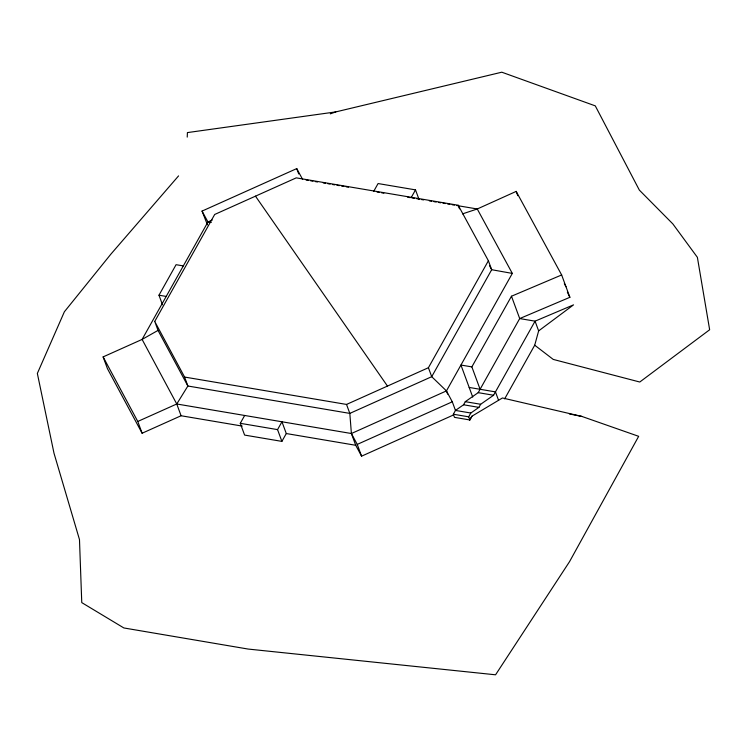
<?xml version="1.0" encoding="UTF-8"?>
<svg xmlns="http://www.w3.org/2000/svg" width="747" height="747" viewBox="0 0 747 747"><rect width="100%" height="100%" fill="white"/><g stroke="black" fill="none" stroke-linecap="round" stroke-linejoin="round"><path stroke-width="1.12" d="M187.226 137.112L187.422 132.593L335.776 111.91L501.797 72.198L595.284 105.869L639.348 190.102L672.87 223.941L697.381 257.323L709.65 329.754L639.777 382.025L553.247 359.419L534.712 345.207L538.643 330.893L535.067 321.163L519.697 318.567L511.48 296.223L561.651 274.961L569.877 297.306L519.697 318.567L478.211 392.651L465.297 401.671L463.56 404.781L455.465 410.43L453.336 414.23L454.493 417.358L469.854 419.963L471.983 416.163L502.442 397.974L581.885 416.434L638.666 436.323L569.559 561.623L495.56 674.802L248.135 649.059L123.862 627.956L81.759 602.605L79.481 539.595L53.999 453.224L37.35 373.435L64.373 311.779L110.883 254.148L178.57 175.89M162.519 304.832L158.98 295.205L176.077 264.69L183.314 265.913M154.732 321.434L214.697 214.464L296.242 177.861L458.191 205.248L488.389 260.75L491.685 269.714L431.719 376.684L349.82 413.399L187.88 386.012L158.028 330.398L154.732 321.434L184.584 377.048L187.88 386.012L176.759 403.987L137.775 421.457L103.123 356.898L142.107 339.418L158.028 330.398M281.89 441.384L277.557 429.618L281.955 421.775L286.288 433.54L281.89 441.384L244.605 435.081L240.273 423.316L244.671 415.472M373.64 191.456L378.075 183.547L415.509 189.878L419.048 199.514M411.074 197.787L415.509 189.878M184.584 377.048L346.524 404.435L428.414 367.72L488.389 260.75M212.213 220.048L207.955 221.962L142.107 339.418L176.759 403.987L351.398 433.521L446.445 390.905L512.321 273.411L477.258 208.983L456.725 205.509M480.097 389.29L471.861 366.889L511.48 296.223M469.854 419.963L468.705 416.826L470.834 413.026L478.92 407.376L480.666 404.267L493.58 395.247L535.067 321.163L573.537 304.86L538.643 330.893M504.655 398.87L534.712 345.207M469.667 419.926L471.983 416.163M561.651 274.961L516.186 191.4L477.258 208.983L462.542 213.866M207.451 224.838L202.045 211.093L296.736 168.598L302.647 179.457M103.123 356.898L107.447 368.663L142.107 433.232L181.082 415.752L242.205 426.089M346.524 404.435L349.82 413.399L351.398 433.521L357.243 444.409L452.29 401.802L455.465 410.43L470.834 413.026M351.398 433.521L355.731 445.287L361.576 456.174L453.448 414.987M330.314 113.861L335.776 111.91M211.308 222.447L207.955 221.962L202.045 211.093M306.083 180.036L308.371 180.419M310.659 180.811L312.956 181.194M315.243 181.586L317.531 181.969M323.255 182.94L325.552 183.323M327.84 183.715L330.127 184.098M332.415 184.49L334.712 184.873M337 185.265L339.287 185.648M341.575 186.04L343.872 186.423M346.16 186.815L348.447 187.198M377.039 192.035L379.308 192.418M381.577 192.801L383.846 193.184M407.666 197.217L409.935 197.6M412.213 197.983L414.501 198.366M416.779 198.758L419.058 199.141M421.345 199.524L423.624 199.916M429.329 200.878L431.617 201.26M433.895 201.653L436.183 202.035M438.461 202.418L440.749 202.81M443.027 203.193L445.305 203.576M447.593 203.968L449.871 204.351M452.159 204.734L454.437 205.126M158.98 295.205L166.207 296.428M471.861 366.889L460.946 365.05L472.72 397.059M469.181 387.441L495.466 391.886L498.557 400.289M478.211 392.651L493.58 395.247M465.297 401.671L480.666 404.267M463.56 404.781L478.92 407.376M453.336 414.23L468.705 416.826M240.273 423.316L277.557 429.618M286.288 433.54L355.731 445.287M512.321 273.411L491.685 269.714L489.49 265.68M569.391 413.959L581.885 416.434M452.29 401.802L446.445 390.905L431.719 376.684L428.414 367.72M255.474 196.162L387.469 386.078M564.312 283.655L565.983 286.727M567.346 292.133L569.877 297.306M516.186 191.4L517.764 195.677M458.191 205.248L459.508 208.833M446.445 390.905L447.621 394.108M296.736 168.598L298.707 173.939M357.243 444.409L361.576 456.174M176.759 403.987L181.082 415.752M137.775 421.457L142.107 433.232"/></g></svg>
